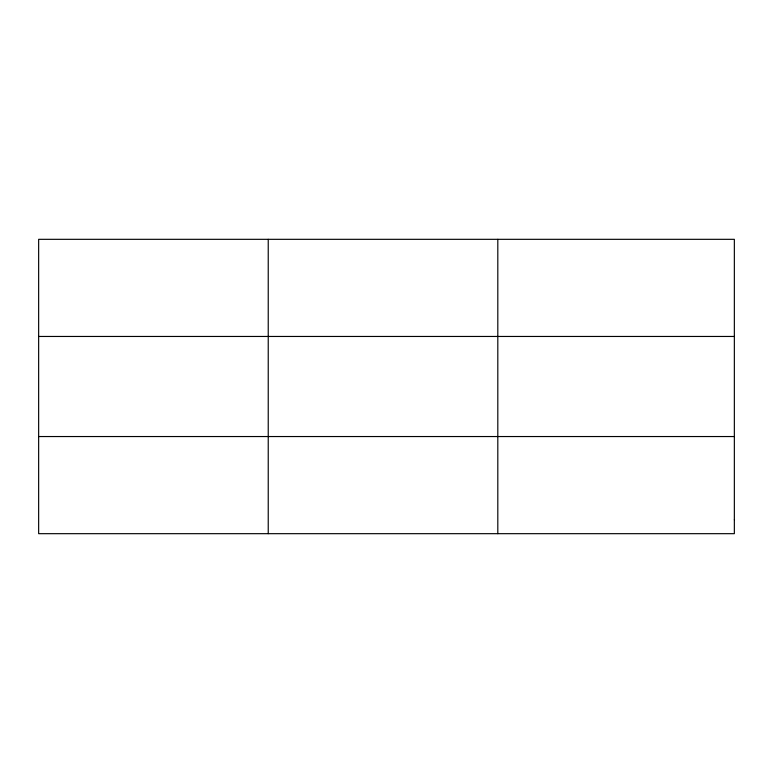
<?xml version="1.0" encoding="UTF-8"?>
<svg xmlns="http://www.w3.org/2000/svg" width="773" height="773" viewBox="0 0 773 773"><rect width="100%" height="100%" fill="white"/><g stroke="black" fill="none" stroke-linecap="round" stroke-linejoin="round"><path stroke-width="1.16" d="M268.231 239.321L268.231 533.679M497.812 239.321L497.812 533.679M38.65 336.458L734.35 336.458M38.65 436.542L734.35 436.542M734.35 519.804L734.35 533.679L38.65 533.679L38.65 239.321L734.35 239.321L734.35 519.804"/></g></svg>
